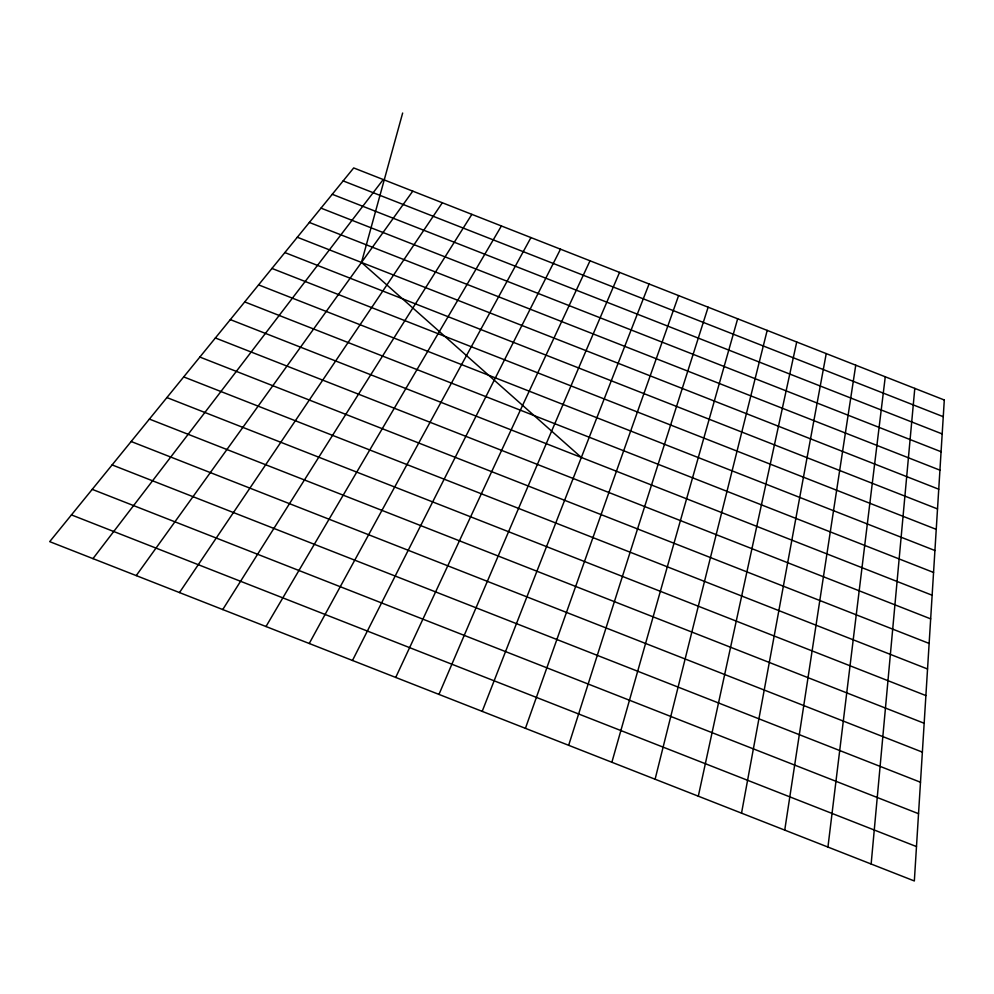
<?xml version="1.0" encoding="UTF-8"?>
<svg xmlns="http://www.w3.org/2000/svg" width="994" height="994" viewBox="0 0 994 994"><rect width="100%" height="100%" fill="white"/><g stroke="black" fill="none" stroke-linecap="round" stroke-linejoin="round"><path stroke-width="1.49" d="M871.142 864.022L914.791 388.393M827.94 847.062L885.269 376.788M784.738 830.114L855.747 365.196M741.524 813.154L826.238 353.591M698.31 796.194L796.716 341.998M655.096 779.234L767.182 330.393M402.657 113.03L361.493 262.453L581.341 457.464M611.869 762.274L737.66 318.801M568.655 745.301L708.138 307.196M525.428 728.341L678.604 295.591M482.189 711.381L649.082 283.986M438.963 694.408L619.548 272.393M395.724 677.436L590.014 260.788M352.485 660.476L560.479 249.183M309.233 643.503L530.945 237.578M265.994 626.531L501.411 225.973M222.743 609.558L471.864 214.369M179.479 592.573L442.33 202.751M136.228 575.601L412.783 191.146M92.964 558.628L383.237 179.541M343.141 180.896L943.256 416.685M332.257 194.29L942.188 433.931M321 208.131L941.082 451.736M309.358 222.445L939.926 470.162M297.318 237.243L938.746 489.21M284.856 252.563L937.516 508.928M271.946 268.43L936.236 529.355M258.577 284.868L934.919 550.514M244.71 301.915L933.552 572.457M230.322 319.608L932.136 595.232M215.375 337.972L930.67 618.864M199.856 357.057L929.141 643.441M183.704 376.912L927.539 668.987M166.905 397.563L925.886 695.564M149.398 419.083L924.159 723.259M131.146 441.51L922.37 752.123M112.111 464.919L920.494 782.241M92.231 489.359L918.531 813.701M71.444 514.904L916.48 846.577M944.3 399.986L914.343 880.97L49.7 541.643L353.702 167.936L944.3 399.986"/></g></svg>
